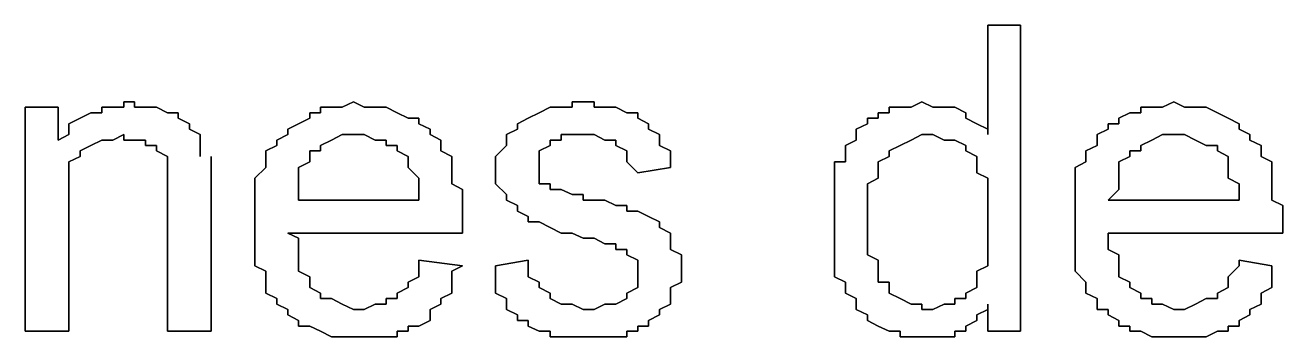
# Model space of a CAD drawing. Header units: metres. Extents: x 2.9 to 42.8, y 1.7 to 28.7.
# Drawn here: x 39.4123 to 39.818, y 16.0549 to 16.1555 of the extents above; entities that cross this region are included whole.
import ezdxf

# ---------------------------------------------------------------- set-up
doc = ezdxf.new("R2010")
doc.units = ezdxf.units.M
doc.layers.add('GRIS', color=8, linetype='Continuous')

msp = doc.modelspace()

# ---------------------------------------------------------------- linework, layer by layer
at = {"layer": 'GRIS', "lineweight": -3}
for points in [[(39.7334, 16.1555), (39.7228, 16.1555), (39.7334, 16.1555)], [(39.7228, 16.1555), (39.7228, 16.1202), (39.7228, 16.1555)], [(39.7334, 16.0567), (39.7334, 16.1555), (39.7334, 16.0567)], [(39.4476, 16.1308), (39.4441, 16.1308), (39.4476, 16.1308)], [(39.4441, 16.1308), (39.4441, 16.129), (39.4441, 16.1308)], [(39.4476, 16.129), (39.4476, 16.1308), (39.4476, 16.129)], [(39.5182, 16.1308), (39.5146, 16.129), (39.5182, 16.1308)], [(39.5217, 16.129), (39.5182, 16.1308), (39.5217, 16.129)], [(39.5923, 16.1308), (39.5887, 16.1308), (39.5923, 16.1308)], [(39.5887, 16.1308), (39.5887, 16.129), (39.5887, 16.1308)], [(39.5958, 16.1308), (39.5923, 16.1308), (39.5958, 16.1308)], [(39.5958, 16.129), (39.5958, 16.1308), (39.5958, 16.129)], [(39.7016, 16.1308), (39.6981, 16.129), (39.7016, 16.1308)], [(39.7051, 16.129), (39.7016, 16.1308), (39.7051, 16.129)], [(39.7828, 16.1308), (39.7792, 16.129), (39.7828, 16.1308)], [(39.7863, 16.129), (39.7828, 16.1308), (39.7863, 16.129)], [(39.4229, 16.129), (39.4123, 16.129), (39.4229, 16.129)], [(39.4123, 16.129), (39.4123, 16.0567), (39.4123, 16.129)], [(39.4229, 16.1184), (39.4229, 16.129), (39.4229, 16.1184)], [(39.4335, 16.1272), (39.43, 16.1255), (39.4335, 16.1272)], [(39.437, 16.1272), (39.4335, 16.1272), (39.437, 16.1272)], [(39.4406, 16.129), (39.437, 16.129), (39.4406, 16.129)], [(39.437, 16.129), (39.437, 16.1272), (39.437, 16.129)], [(39.4441, 16.129), (39.4406, 16.129), (39.4441, 16.129)], [(39.4511, 16.129), (39.4476, 16.129), (39.4511, 16.129)], [(39.4547, 16.129), (39.4511, 16.129), (39.4547, 16.129)], [(39.4582, 16.1272), (39.4547, 16.129), (39.4582, 16.1272)], [(39.4617, 16.1272), (39.4582, 16.1272), (39.4617, 16.1272)], [(39.4617, 16.1255), (39.4617, 16.1272), (39.4617, 16.1255)], [(39.5076, 16.1272), (39.5041, 16.1272), (39.5076, 16.1272)], [(39.5041, 16.1272), (39.5041, 16.1255), (39.5041, 16.1272)], [(39.5111, 16.129), (39.5076, 16.129), (39.5111, 16.129)], [(39.5076, 16.129), (39.5076, 16.1272), (39.5076, 16.129)], [(39.5146, 16.129), (39.5111, 16.129), (39.5146, 16.129)], [(39.5252, 16.129), (39.5217, 16.129), (39.5252, 16.129)], [(39.5287, 16.129), (39.5252, 16.129), (39.5287, 16.129)], [(39.5323, 16.1272), (39.5287, 16.129), (39.5323, 16.1272)], [(39.5358, 16.1255), (39.5323, 16.1272), (39.5358, 16.1255)], [(39.5781, 16.1272), (39.5746, 16.1255), (39.5781, 16.1272)], [(39.5817, 16.129), (39.5781, 16.1272), (39.5817, 16.129)], [(39.5852, 16.129), (39.5817, 16.129), (39.5852, 16.129)], [(39.5887, 16.129), (39.5852, 16.129), (39.5887, 16.129)], [(39.5993, 16.129), (39.5958, 16.129), (39.5993, 16.129)], [(39.6028, 16.129), (39.5993, 16.129), (39.6028, 16.129)], [(39.6064, 16.1272), (39.6028, 16.129), (39.6064, 16.1272)], [(39.6099, 16.1272), (39.6064, 16.1272), (39.6099, 16.1272)], [(39.6099, 16.1255), (39.6099, 16.1272), (39.6099, 16.1255)], [(39.691, 16.1272), (39.6875, 16.1272), (39.691, 16.1272)], [(39.6875, 16.1272), (39.6875, 16.1255), (39.6875, 16.1272)], [(39.6946, 16.129), (39.691, 16.129), (39.6946, 16.129)], [(39.691, 16.129), (39.691, 16.1272), (39.691, 16.129)], [(39.6981, 16.129), (39.6946, 16.129), (39.6981, 16.129)], [(39.7087, 16.129), (39.7051, 16.129), (39.7087, 16.129)], [(39.7122, 16.129), (39.7087, 16.129), (39.7122, 16.129)], [(39.7157, 16.1272), (39.7122, 16.129), (39.7157, 16.1272)], [(39.7157, 16.1255), (39.7157, 16.1272), (39.7157, 16.1255)], [(39.7686, 16.1272), (39.7651, 16.1255), (39.7686, 16.1272)], [(39.7722, 16.1272), (39.7686, 16.1272), (39.7722, 16.1272)], [(39.7757, 16.129), (39.7722, 16.129), (39.7757, 16.129)], [(39.7722, 16.129), (39.7722, 16.1272), (39.7722, 16.129)], [(39.7792, 16.129), (39.7757, 16.129), (39.7792, 16.129)], [(39.7898, 16.129), (39.7863, 16.129), (39.7898, 16.129)], [(39.7933, 16.129), (39.7898, 16.129), (39.7933, 16.129)], [(39.7969, 16.1272), (39.7933, 16.129), (39.7969, 16.1272)], [(39.8004, 16.1255), (39.7969, 16.1272), (39.8004, 16.1255)], [(39.43, 16.1255), (39.4264, 16.1237), (39.43, 16.1255)], [(39.4264, 16.1237), (39.4264, 16.1219), (39.4264, 16.1237)], [(39.4653, 16.1237), (39.4617, 16.1255), (39.4653, 16.1237)], [(39.4653, 16.1219), (39.4653, 16.1237), (39.4653, 16.1219)], [(39.5005, 16.1237), (39.497, 16.1219), (39.5005, 16.1237)], [(39.5041, 16.1255), (39.5005, 16.1237), (39.5041, 16.1255)], [(39.5393, 16.1255), (39.5358, 16.1255), (39.5393, 16.1255)], [(39.5393, 16.1237), (39.5393, 16.1255), (39.5393, 16.1237)], [(39.5429, 16.1219), (39.5393, 16.1237), (39.5429, 16.1219)], [(39.5746, 16.1255), (39.5711, 16.1237), (39.5746, 16.1255)], [(39.5711, 16.1237), (39.5711, 16.1219), (39.5711, 16.1237)], [(39.6134, 16.1237), (39.6099, 16.1255), (39.6134, 16.1237)], [(39.6134, 16.1219), (39.6134, 16.1237), (39.6134, 16.1219)], [(39.684, 16.1237), (39.6804, 16.1219), (39.684, 16.1237)], [(39.6875, 16.1255), (39.684, 16.1255), (39.6875, 16.1255)], [(39.684, 16.1255), (39.684, 16.1237), (39.684, 16.1255)], [(39.7193, 16.1237), (39.7157, 16.1255), (39.7193, 16.1237)], [(39.7228, 16.1219), (39.7193, 16.1237), (39.7228, 16.1219)], [(39.7651, 16.1237), (39.7616, 16.1237), (39.7651, 16.1237)], [(39.7616, 16.1237), (39.7616, 16.1219), (39.7616, 16.1237)], [(39.7651, 16.1255), (39.7651, 16.1237), (39.7651, 16.1255)], [(39.8039, 16.1237), (39.8004, 16.1255), (39.8039, 16.1237)], [(39.8039, 16.1219), (39.8039, 16.1237), (39.8039, 16.1219)], [(39.4264, 16.1202), (39.4229, 16.1184), (39.4264, 16.1202)], [(39.4264, 16.1219), (39.4264, 16.1202), (39.4264, 16.1219)], [(39.4406, 16.1184), (39.4441, 16.1202), (39.4406, 16.1184)], [(39.4441, 16.1202), (39.4441, 16.1184), (39.4441, 16.1202)], [(39.4688, 16.1202), (39.4653, 16.1219), (39.4688, 16.1202)], [(39.4688, 16.1167), (39.4688, 16.1202), (39.4688, 16.1167)], [(39.497, 16.1202), (39.4935, 16.1184), (39.497, 16.1202)], [(39.497, 16.1219), (39.497, 16.1202), (39.497, 16.1219)], [(39.5111, 16.1184), (39.5146, 16.1202), (39.5111, 16.1184)], [(39.5146, 16.1202), (39.5182, 16.1202), (39.5146, 16.1202)], [(39.5182, 16.1202), (39.5217, 16.1202), (39.5182, 16.1202)], [(39.5217, 16.1202), (39.5252, 16.1184), (39.5217, 16.1202)], [(39.5429, 16.1202), (39.5429, 16.1219), (39.5429, 16.1202)], [(39.5464, 16.1184), (39.5429, 16.1202), (39.5464, 16.1184)], [(39.5711, 16.1219), (39.5676, 16.1202), (39.5711, 16.1219)], [(39.5676, 16.1202), (39.5676, 16.1184), (39.5676, 16.1202)], [(39.5852, 16.1184), (39.5852, 16.1202), (39.5852, 16.1184)], [(39.5852, 16.1202), (39.5887, 16.1202), (39.5852, 16.1202)], [(39.5887, 16.1202), (39.5923, 16.1202), (39.5887, 16.1202)], [(39.5923, 16.1202), (39.5958, 16.1202), (39.5923, 16.1202)], [(39.5958, 16.1202), (39.5993, 16.1184), (39.5958, 16.1202)], [(39.6169, 16.1202), (39.6134, 16.1219), (39.6169, 16.1202)], [(39.6169, 16.1184), (39.6169, 16.1202), (39.6169, 16.1184)], [(39.6804, 16.1219), (39.6804, 16.1202), (39.6804, 16.1219)], [(39.6804, 16.1202), (39.6804, 16.1184), (39.6804, 16.1202)], [(39.6981, 16.1184), (39.7016, 16.1202), (39.6981, 16.1184)], [(39.7016, 16.1202), (39.7051, 16.1202), (39.7016, 16.1202)], [(39.7051, 16.1202), (39.7087, 16.1184), (39.7051, 16.1202)], [(39.7228, 16.1202), (39.7228, 16.1219), (39.7228, 16.1202)], [(39.7616, 16.1219), (39.7581, 16.1202), (39.7616, 16.1219)], [(39.7581, 16.1202), (39.7581, 16.1184), (39.7581, 16.1202)], [(39.7757, 16.1184), (39.7792, 16.1202), (39.7757, 16.1184)], [(39.7792, 16.1202), (39.7828, 16.1202), (39.7792, 16.1202)], [(39.7828, 16.1202), (39.7863, 16.1202), (39.7828, 16.1202)], [(39.7863, 16.1202), (39.7898, 16.1184), (39.7863, 16.1202)], [(39.8074, 16.1202), (39.8039, 16.1219), (39.8074, 16.1202)], [(39.8074, 16.1184), (39.8074, 16.1202), (39.8074, 16.1184)], [(39.43, 16.1149), (39.4335, 16.1167), (39.43, 16.1149)], [(39.43, 16.1131), (39.43, 16.1149), (39.43, 16.1131)], [(39.4335, 16.1167), (39.437, 16.1184), (39.4335, 16.1167)], [(39.437, 16.1184), (39.4406, 16.1184), (39.437, 16.1184)], [(39.4441, 16.1184), (39.4476, 16.1184), (39.4441, 16.1184)], [(39.4476, 16.1184), (39.4511, 16.1184), (39.4476, 16.1184)], [(39.4511, 16.1184), (39.4511, 16.1167), (39.4511, 16.1184)], [(39.4511, 16.1167), (39.4547, 16.1167), (39.4511, 16.1167)], [(39.4547, 16.1167), (39.4547, 16.1149), (39.4547, 16.1167)], [(39.4547, 16.1149), (39.4582, 16.1131), (39.4547, 16.1149)], [(39.4688, 16.1149), (39.4688, 16.1167), (39.4688, 16.1149)], [(39.4688, 16.1131), (39.4688, 16.1149), (39.4688, 16.1131)], [(39.4935, 16.1167), (39.4899, 16.1149), (39.4935, 16.1167)], [(39.4899, 16.1149), (39.4899, 16.1131), (39.4899, 16.1149)], [(39.4935, 16.1184), (39.4935, 16.1167), (39.4935, 16.1184)], [(39.5041, 16.1131), (39.5041, 16.1149), (39.5041, 16.1131)], [(39.5041, 16.1149), (39.5076, 16.1149), (39.5041, 16.1149)], [(39.5076, 16.1167), (39.5111, 16.1184), (39.5076, 16.1167)], [(39.5076, 16.1149), (39.5076, 16.1167), (39.5076, 16.1149)], [(39.5252, 16.1184), (39.5287, 16.1184), (39.5252, 16.1184)], [(39.5287, 16.1184), (39.5287, 16.1167), (39.5287, 16.1184)], [(39.5287, 16.1167), (39.5323, 16.1167), (39.5287, 16.1167)], [(39.5323, 16.1167), (39.5323, 16.1149), (39.5323, 16.1167)], [(39.5323, 16.1149), (39.5358, 16.1131), (39.5323, 16.1149)], [(39.5464, 16.1167), (39.5464, 16.1184), (39.5464, 16.1167)], [(39.5464, 16.1149), (39.5464, 16.1167), (39.5464, 16.1149)], [(39.5499, 16.1131), (39.5464, 16.1149), (39.5499, 16.1131)], [(39.5676, 16.1167), (39.564, 16.1131), (39.5676, 16.1167)], [(39.5676, 16.1184), (39.5676, 16.1167), (39.5676, 16.1184)], [(39.5781, 16.1149), (39.5817, 16.1167), (39.5781, 16.1149)], [(39.5781, 16.1131), (39.5781, 16.1149), (39.5781, 16.1131)], [(39.5817, 16.1167), (39.5817, 16.1184), (39.5817, 16.1167)], [(39.5817, 16.1184), (39.5852, 16.1184), (39.5817, 16.1184)], [(39.5993, 16.1184), (39.6028, 16.1184), (39.5993, 16.1184)], [(39.6028, 16.1184), (39.6028, 16.1167), (39.6028, 16.1184)], [(39.6028, 16.1167), (39.6064, 16.1149), (39.6028, 16.1167)], [(39.6064, 16.1149), (39.6064, 16.1131), (39.6064, 16.1149)], [(39.6169, 16.1167), (39.6169, 16.1184), (39.6169, 16.1167)], [(39.6205, 16.1149), (39.6169, 16.1167), (39.6205, 16.1149)], [(39.6205, 16.1131), (39.6205, 16.1149), (39.6205, 16.1131)], [(39.6804, 16.1184), (39.6769, 16.1167), (39.6804, 16.1184)], [(39.6769, 16.1167), (39.6769, 16.1149), (39.6769, 16.1167)], [(39.6769, 16.1149), (39.6769, 16.1114), (39.6769, 16.1149)], [(39.691, 16.1149), (39.6946, 16.1167), (39.691, 16.1149)], [(39.691, 16.1131), (39.691, 16.1149), (39.691, 16.1131)], [(39.6946, 16.1167), (39.6981, 16.1184), (39.6946, 16.1167)], [(39.7087, 16.1184), (39.7122, 16.1184), (39.7087, 16.1184)], [(39.7122, 16.1184), (39.7157, 16.1167), (39.7122, 16.1184)], [(39.7157, 16.1167), (39.7157, 16.1149), (39.7157, 16.1167)], [(39.7157, 16.1149), (39.7193, 16.1131), (39.7157, 16.1149)], [(39.7581, 16.1167), (39.7545, 16.1149), (39.7581, 16.1167)], [(39.7545, 16.1149), (39.7545, 16.1131), (39.7545, 16.1149)], [(39.7581, 16.1184), (39.7581, 16.1167), (39.7581, 16.1184)], [(39.7686, 16.1131), (39.7686, 16.1149), (39.7686, 16.1131)], [(39.7686, 16.1149), (39.7722, 16.1149), (39.7686, 16.1149)], [(39.7722, 16.1167), (39.7757, 16.1184), (39.7722, 16.1167)], [(39.7722, 16.1149), (39.7722, 16.1167), (39.7722, 16.1149)], [(39.7898, 16.1184), (39.7933, 16.1167), (39.7898, 16.1184)], [(39.7933, 16.1167), (39.7969, 16.1167), (39.7933, 16.1167)], [(39.7969, 16.1167), (39.7969, 16.1149), (39.7969, 16.1167)], [(39.7969, 16.1149), (39.8004, 16.1131), (39.7969, 16.1149)], [(39.811, 16.1167), (39.8074, 16.1184), (39.811, 16.1167)], [(39.811, 16.1149), (39.811, 16.1167), (39.811, 16.1149)], [(39.811, 16.1131), (39.811, 16.1149), (39.811, 16.1131)], [(39.4264, 16.1114), (39.43, 16.1131), (39.4264, 16.1114)], [(39.4264, 16.1096), (39.4264, 16.1114), (39.4264, 16.1096)], [(39.4582, 16.1131), (39.4582, 16.1114), (39.4582, 16.1131)], [(39.4582, 16.1114), (39.4582, 16.1096), (39.4582, 16.1114)], [(39.4723, 16.1114), (39.4723, 16.1131), (39.4723, 16.1114)], [(39.4723, 16.1096), (39.4723, 16.1114), (39.4723, 16.1096)], [(39.4899, 16.1131), (39.4899, 16.1114), (39.4899, 16.1131)], [(39.4899, 16.1114), (39.4899, 16.1096), (39.4899, 16.1114)], [(39.5005, 16.1096), (39.5041, 16.1114), (39.5005, 16.1096)], [(39.5041, 16.1114), (39.5041, 16.1131), (39.5041, 16.1114)], [(39.5358, 16.1131), (39.5358, 16.1114), (39.5358, 16.1131)], [(39.5358, 16.1114), (39.5358, 16.1096), (39.5358, 16.1114)], [(39.5499, 16.1114), (39.5499, 16.1131), (39.5499, 16.1114)], [(39.5499, 16.1096), (39.5499, 16.1114), (39.5499, 16.1096)], [(39.564, 16.1131), (39.564, 16.1114), (39.564, 16.1131)], [(39.564, 16.1114), (39.564, 16.1096), (39.564, 16.1114)], [(39.5781, 16.1114), (39.5781, 16.1131), (39.5781, 16.1114)], [(39.5781, 16.1078), (39.5781, 16.1114), (39.5781, 16.1078)], [(39.6064, 16.1131), (39.6064, 16.1114), (39.6064, 16.1131)], [(39.6064, 16.1114), (39.6099, 16.1078), (39.6064, 16.1114)], [(39.6205, 16.1096), (39.6205, 16.1131), (39.6205, 16.1096)], [(39.6769, 16.1114), (39.6734, 16.1114), (39.6769, 16.1114)], [(39.6734, 16.1114), (39.6734, 16.1096), (39.6734, 16.1114)], [(39.6875, 16.1114), (39.691, 16.1131), (39.6875, 16.1114)], [(39.6875, 16.1096), (39.6875, 16.1114), (39.6875, 16.1096)], [(39.7193, 16.1131), (39.7193, 16.1114), (39.7193, 16.1131)], [(39.7193, 16.1114), (39.7193, 16.1096), (39.7193, 16.1114)], [(39.7545, 16.1114), (39.751, 16.1096), (39.7545, 16.1114)], [(39.7545, 16.1131), (39.7545, 16.1114), (39.7545, 16.1131)], [(39.7651, 16.1114), (39.7686, 16.1131), (39.7651, 16.1114)], [(39.7651, 16.1096), (39.7651, 16.1114), (39.7651, 16.1096)], [(39.8004, 16.1131), (39.8004, 16.1114), (39.8004, 16.1131)], [(39.8004, 16.1114), (39.8004, 16.1096), (39.8004, 16.1114)], [(39.8145, 16.1114), (39.811, 16.1131), (39.8145, 16.1114)], [(39.8145, 16.1096), (39.8145, 16.1114), (39.8145, 16.1096)], [(39.4264, 16.1078), (39.4264, 16.1096), (39.4264, 16.1078)], [(39.4264, 16.1061), (39.4264, 16.1078), (39.4264, 16.1061)], [(39.4582, 16.1096), (39.4582, 16.1078), (39.4582, 16.1096)], [(39.4582, 16.1078), (39.4582, 16.1061), (39.4582, 16.1078)], [(39.4723, 16.1061), (39.4723, 16.1096), (39.4723, 16.1061)], [(39.4899, 16.1096), (39.4864, 16.1061), (39.4899, 16.1096)], [(39.5005, 16.1061), (39.5005, 16.1096), (39.5005, 16.1061)], [(39.5358, 16.1096), (39.5393, 16.1061), (39.5358, 16.1096)], [(39.5499, 16.1061), (39.5499, 16.1096), (39.5499, 16.1061)], [(39.564, 16.1096), (39.564, 16.1078), (39.564, 16.1096)], [(39.564, 16.1078), (39.564, 16.1061), (39.564, 16.1078)], [(39.5781, 16.1061), (39.5781, 16.1078), (39.5781, 16.1061)], [(39.6099, 16.1078), (39.6205, 16.1096), (39.6099, 16.1078)], [(39.6734, 16.1096), (39.6734, 16.1061), (39.6734, 16.1096)], [(39.6875, 16.1078), (39.6875, 16.1096), (39.6875, 16.1078)], [(39.6875, 16.1061), (39.6875, 16.1078), (39.6875, 16.1061)], [(39.7193, 16.1096), (39.7193, 16.1078), (39.7193, 16.1096)], [(39.7193, 16.1078), (39.7228, 16.1061), (39.7193, 16.1078)], [(39.751, 16.1096), (39.751, 16.1061), (39.751, 16.1096)], [(39.7651, 16.1061), (39.7651, 16.1096), (39.7651, 16.1061)], [(39.8004, 16.1096), (39.8004, 16.1061), (39.8004, 16.1096)], [(39.8145, 16.1061), (39.8145, 16.1096), (39.8145, 16.1061)], [(39.4264, 16.1025), (39.4264, 16.1061), (39.4264, 16.1025)], [(39.4264, 16.1008), (39.4264, 16.1025), (39.4264, 16.1008)], [(39.4582, 16.1061), (39.4582, 16.1025), (39.4582, 16.1061)], [(39.4582, 16.1025), (39.4582, 16.1008), (39.4582, 16.1025)], [(39.4723, 16.1043), (39.4723, 16.1061), (39.4723, 16.1043)], [(39.4723, 16.1008), (39.4723, 16.1043), (39.4723, 16.1008)], [(39.4864, 16.1061), (39.4864, 16.1043), (39.4864, 16.1061)], [(39.4864, 16.1043), (39.4864, 16.1025), (39.4864, 16.1043)], [(39.4864, 16.1025), (39.4864, 16.099), (39.4864, 16.1025)], [(39.5005, 16.1043), (39.5005, 16.1061), (39.5005, 16.1043)], [(39.5005, 16.1025), (39.5005, 16.1043), (39.5005, 16.1025)], [(39.5005, 16.099), (39.5005, 16.1025), (39.5005, 16.099)], [(39.5393, 16.1061), (39.5393, 16.1043), (39.5393, 16.1061)], [(39.5393, 16.1043), (39.5393, 16.1025), (39.5393, 16.1043)], [(39.5393, 16.1025), (39.5393, 16.099), (39.5393, 16.1025)], [(39.5499, 16.1043), (39.5499, 16.1061), (39.5499, 16.1043)], [(39.5534, 16.1025), (39.5499, 16.1043), (39.5534, 16.1025)], [(39.5534, 16.099), (39.5534, 16.1025), (39.5534, 16.099)], [(39.564, 16.1061), (39.564, 16.1043), (39.564, 16.1061)], [(39.564, 16.1043), (39.5676, 16.1008), (39.564, 16.1043)], [(39.5781, 16.1043), (39.5781, 16.1061), (39.5781, 16.1043)], [(39.5817, 16.1043), (39.5781, 16.1043), (39.5817, 16.1043)], [(39.5817, 16.1025), (39.5817, 16.1043), (39.5817, 16.1025)], [(39.5852, 16.1025), (39.5817, 16.1025), (39.5852, 16.1025)], [(39.5887, 16.1008), (39.5852, 16.1025), (39.5887, 16.1008)], [(39.6734, 16.1061), (39.6734, 16.1043), (39.6734, 16.1061)], [(39.6734, 16.1043), (39.6734, 16.1025), (39.6734, 16.1043)], [(39.6734, 16.1025), (39.6734, 16.099), (39.6734, 16.1025)], [(39.684, 16.1043), (39.6875, 16.1061), (39.684, 16.1043)], [(39.684, 16.1008), (39.684, 16.1043), (39.684, 16.1008)], [(39.7228, 16.1061), (39.7228, 16.1043), (39.7228, 16.1061)], [(39.7228, 16.1043), (39.7228, 16.1025), (39.7228, 16.1043)], [(39.7228, 16.1025), (39.7228, 16.099), (39.7228, 16.1025)], [(39.751, 16.1061), (39.751, 16.1043), (39.751, 16.1061)], [(39.751, 16.1043), (39.751, 16.1025), (39.751, 16.1043)], [(39.751, 16.1025), (39.751, 16.099), (39.751, 16.1025)], [(39.7616, 16.099), (39.7651, 16.1025), (39.7616, 16.099)], [(39.7651, 16.1043), (39.7651, 16.1061), (39.7651, 16.1043)], [(39.7651, 16.1025), (39.7651, 16.1043), (39.7651, 16.1025)], [(39.8004, 16.1061), (39.8039, 16.1043), (39.8004, 16.1061)], [(39.8039, 16.1043), (39.8039, 16.1025), (39.8039, 16.1043)], [(39.8039, 16.1025), (39.8039, 16.099), (39.8039, 16.1025)], [(39.8145, 16.1043), (39.8145, 16.1061), (39.8145, 16.1043)], [(39.8145, 16.1025), (39.8145, 16.1043), (39.8145, 16.1025)], [(39.8145, 16.099), (39.8145, 16.1025), (39.8145, 16.099)], [(39.4264, 16.0973), (39.4264, 16.1008), (39.4264, 16.0973)], [(39.4582, 16.1008), (39.4582, 16.0567), (39.4582, 16.1008)], [(39.4723, 16.0567), (39.4723, 16.1008), (39.4723, 16.0567)], [(39.4864, 16.099), (39.4864, 16.0973), (39.4864, 16.099)], [(39.5393, 16.099), (39.5005, 16.099), (39.5393, 16.099)], [(39.5534, 16.0973), (39.5534, 16.099), (39.5534, 16.0973)], [(39.5676, 16.1008), (39.5676, 16.099), (39.5676, 16.1008)], [(39.5676, 16.099), (39.5711, 16.0973), (39.5676, 16.099)], [(39.5923, 16.1008), (39.5887, 16.1008), (39.5923, 16.1008)], [(39.5923, 16.099), (39.5923, 16.1008), (39.5923, 16.099)], [(39.5958, 16.099), (39.5923, 16.099), (39.5958, 16.099)], [(39.5993, 16.099), (39.5958, 16.099), (39.5993, 16.099)], [(39.6028, 16.0973), (39.5993, 16.099), (39.6028, 16.0973)], [(39.6734, 16.099), (39.6734, 16.0973), (39.6734, 16.099)], [(39.684, 16.099), (39.684, 16.1008), (39.684, 16.099)], [(39.684, 16.0955), (39.684, 16.099), (39.684, 16.0955)], [(39.7228, 16.099), (39.7228, 16.0973), (39.7228, 16.099)], [(39.751, 16.099), (39.751, 16.0973), (39.751, 16.099)], [(39.8039, 16.099), (39.7616, 16.099), (39.8039, 16.099)], [(39.818, 16.0973), (39.8145, 16.099), (39.818, 16.0973)], [(39.4264, 16.0955), (39.4264, 16.0973), (39.4264, 16.0955)], [(39.4264, 16.0567), (39.4264, 16.0955), (39.4264, 16.0567)], [(39.4864, 16.0973), (39.4864, 16.0937), (39.4864, 16.0973)], [(39.5534, 16.0937), (39.5534, 16.0973), (39.5534, 16.0937)], [(39.5711, 16.0973), (39.5711, 16.0955), (39.5711, 16.0973)], [(39.5711, 16.0955), (39.5746, 16.0937), (39.5711, 16.0955)], [(39.6064, 16.0973), (39.6028, 16.0973), (39.6064, 16.0973)], [(39.6064, 16.0955), (39.6064, 16.0973), (39.6064, 16.0955)], [(39.6099, 16.0955), (39.6064, 16.0955), (39.6099, 16.0955)], [(39.6134, 16.0937), (39.6099, 16.0955), (39.6134, 16.0937)], [(39.6734, 16.0973), (39.6734, 16.0955), (39.6734, 16.0973)], [(39.6734, 16.0955), (39.6734, 16.092), (39.6734, 16.0955)], [(39.684, 16.0937), (39.684, 16.0955), (39.684, 16.0937)], [(39.7228, 16.0973), (39.7228, 16.0937), (39.7228, 16.0973)], [(39.751, 16.0973), (39.751, 16.0937), (39.751, 16.0973)], [(39.818, 16.0937), (39.818, 16.0973), (39.818, 16.0937)], [(39.4864, 16.0937), (39.4864, 16.092), (39.4864, 16.0937)], [(39.4864, 16.092), (39.4864, 16.0902), (39.4864, 16.092)], [(39.4864, 16.0902), (39.4864, 16.0867), (39.4864, 16.0902)], [(39.5534, 16.092), (39.5534, 16.0937), (39.5534, 16.092)], [(39.5534, 16.0902), (39.5534, 16.092), (39.5534, 16.0902)], [(39.5534, 16.0884), (39.5534, 16.0902), (39.5534, 16.0884)], [(39.5746, 16.0937), (39.5746, 16.092), (39.5746, 16.0937)], [(39.5746, 16.092), (39.5781, 16.092), (39.5746, 16.092)], [(39.5781, 16.092), (39.5817, 16.0902), (39.5781, 16.092)], [(39.5817, 16.0902), (39.5852, 16.0884), (39.5817, 16.0902)], [(39.6169, 16.092), (39.6134, 16.0937), (39.6169, 16.092)], [(39.6169, 16.0902), (39.6169, 16.092), (39.6169, 16.0902)], [(39.6205, 16.0884), (39.6169, 16.0902), (39.6205, 16.0884)], [(39.6734, 16.092), (39.6734, 16.0902), (39.6734, 16.092)], [(39.6734, 16.0902), (39.6734, 16.0884), (39.6734, 16.0902)], [(39.684, 16.092), (39.684, 16.0937), (39.684, 16.092)], [(39.684, 16.0884), (39.684, 16.092), (39.684, 16.0884)], [(39.7228, 16.0937), (39.7228, 16.0902), (39.7228, 16.0937)], [(39.7228, 16.0902), (39.7228, 16.0884), (39.7228, 16.0902)], [(39.751, 16.0937), (39.751, 16.092), (39.751, 16.0937)], [(39.751, 16.092), (39.751, 16.0902), (39.751, 16.092)], [(39.751, 16.0902), (39.751, 16.0867), (39.751, 16.0902)], [(39.818, 16.092), (39.818, 16.0937), (39.818, 16.092)], [(39.818, 16.0902), (39.818, 16.092), (39.818, 16.0902)], [(39.818, 16.0884), (39.818, 16.0902), (39.818, 16.0884)], [(39.4864, 16.0867), (39.4864, 16.0849), (39.4864, 16.0867)], [(39.5005, 16.0867), (39.497, 16.0884), (39.5005, 16.0867)], [(39.497, 16.0884), (39.5534, 16.0884), (39.497, 16.0884)], [(39.5005, 16.0831), (39.5005, 16.0867), (39.5005, 16.0831)], [(39.5852, 16.0884), (39.5887, 16.0884), (39.5852, 16.0884)], [(39.5887, 16.0884), (39.5923, 16.0867), (39.5887, 16.0884)], [(39.5923, 16.0867), (39.5958, 16.0867), (39.5923, 16.0867)], [(39.5958, 16.0867), (39.5993, 16.0849), (39.5958, 16.0867)], [(39.6205, 16.0867), (39.6205, 16.0884), (39.6205, 16.0867)], [(39.6205, 16.0831), (39.6205, 16.0867), (39.6205, 16.0831)], [(39.6734, 16.0884), (39.6734, 16.0867), (39.6734, 16.0884)], [(39.6734, 16.0867), (39.6734, 16.0831), (39.6734, 16.0867)], [(39.684, 16.0867), (39.684, 16.0884), (39.684, 16.0867)], [(39.684, 16.0831), (39.684, 16.0867), (39.684, 16.0831)], [(39.7228, 16.0884), (39.7228, 16.0849), (39.7228, 16.0884)], [(39.751, 16.0867), (39.751, 16.0849), (39.751, 16.0867)], [(39.7616, 16.0867), (39.7616, 16.0884), (39.7616, 16.0867)], [(39.7616, 16.0884), (39.818, 16.0884), (39.7616, 16.0884)], [(39.7616, 16.0831), (39.7616, 16.0867), (39.7616, 16.0831)], [(39.4864, 16.0849), (39.4864, 16.0814), (39.4864, 16.0849)], [(39.5005, 16.0814), (39.5005, 16.0831), (39.5005, 16.0814)], [(39.5993, 16.0849), (39.6028, 16.0849), (39.5993, 16.0849)], [(39.6028, 16.0849), (39.6028, 16.0831), (39.6028, 16.0849)], [(39.6028, 16.0831), (39.6064, 16.0831), (39.6028, 16.0831)], [(39.6064, 16.0831), (39.6064, 16.0814), (39.6064, 16.0831)], [(39.624, 16.0814), (39.6205, 16.0831), (39.624, 16.0814)], [(39.6734, 16.0831), (39.6734, 16.0814), (39.6734, 16.0831)], [(39.684, 16.0814), (39.684, 16.0831), (39.684, 16.0814)], [(39.7228, 16.0849), (39.7228, 16.0831), (39.7228, 16.0849)], [(39.7228, 16.0831), (39.7228, 16.0814), (39.7228, 16.0831)], [(39.751, 16.0849), (39.751, 16.0814), (39.751, 16.0849)], [(39.7651, 16.0814), (39.7616, 16.0831), (39.7651, 16.0814)], [(39.4864, 16.0814), (39.4864, 16.0796), (39.4864, 16.0814)], [(39.4864, 16.0796), (39.4864, 16.0778), (39.4864, 16.0796)], [(39.5005, 16.0796), (39.5005, 16.0814), (39.5005, 16.0796)], [(39.5005, 16.0761), (39.5005, 16.0796), (39.5005, 16.0761)], [(39.5393, 16.0796), (39.5393, 16.0778), (39.5393, 16.0796)], [(39.5534, 16.0778), (39.5393, 16.0796), (39.5534, 16.0778)], [(39.5746, 16.0796), (39.564, 16.0778), (39.5746, 16.0796)], [(39.5746, 16.0761), (39.5746, 16.0796), (39.5746, 16.0761)], [(39.6064, 16.0814), (39.6099, 16.0796), (39.6064, 16.0814)], [(39.6099, 16.0796), (39.6099, 16.0778), (39.6099, 16.0796)], [(39.624, 16.0796), (39.624, 16.0814), (39.624, 16.0796)], [(39.624, 16.0778), (39.624, 16.0796), (39.624, 16.0778)], [(39.6734, 16.0814), (39.6734, 16.0796), (39.6734, 16.0814)], [(39.6734, 16.0796), (39.6734, 16.0761), (39.6734, 16.0796)], [(39.6875, 16.0796), (39.684, 16.0814), (39.6875, 16.0796)], [(39.6875, 16.0778), (39.6875, 16.0796), (39.6875, 16.0778)], [(39.7228, 16.0814), (39.7228, 16.0778), (39.7228, 16.0814)], [(39.751, 16.0814), (39.751, 16.0796), (39.751, 16.0814)], [(39.751, 16.0796), (39.751, 16.0778), (39.751, 16.0796)], [(39.7651, 16.0796), (39.7651, 16.0814), (39.7651, 16.0796)], [(39.7651, 16.0761), (39.7651, 16.0796), (39.7651, 16.0761)], [(39.8039, 16.0796), (39.8039, 16.0778), (39.8039, 16.0796)], [(39.8145, 16.0778), (39.8039, 16.0796), (39.8145, 16.0778)], [(39.4864, 16.0778), (39.4899, 16.0761), (39.4864, 16.0778)], [(39.4899, 16.0761), (39.4899, 16.0726), (39.4899, 16.0761)], [(39.5041, 16.0743), (39.5005, 16.0761), (39.5041, 16.0743)], [(39.5041, 16.0726), (39.5041, 16.0743), (39.5041, 16.0726)], [(39.5393, 16.0743), (39.5358, 16.0726), (39.5393, 16.0743)], [(39.5393, 16.0778), (39.5393, 16.0743), (39.5393, 16.0778)], [(39.5499, 16.0761), (39.5534, 16.0778), (39.5499, 16.0761)], [(39.5499, 16.0726), (39.5499, 16.0761), (39.5499, 16.0726)], [(39.564, 16.0778), (39.564, 16.0761), (39.564, 16.0778)], [(39.564, 16.0761), (39.564, 16.0743), (39.564, 16.0761)], [(39.564, 16.0743), (39.564, 16.0708), (39.564, 16.0743)], [(39.5746, 16.0743), (39.5746, 16.0761), (39.5746, 16.0743)], [(39.5781, 16.0726), (39.5746, 16.0743), (39.5781, 16.0726)], [(39.6099, 16.0778), (39.6099, 16.0761), (39.6099, 16.0778)], [(39.6099, 16.0761), (39.6099, 16.0743), (39.6099, 16.0761)], [(39.6099, 16.0743), (39.6099, 16.0708), (39.6099, 16.0743)], [(39.624, 16.0743), (39.624, 16.0778), (39.624, 16.0743)], [(39.624, 16.0726), (39.624, 16.0743), (39.624, 16.0726)], [(39.6734, 16.0761), (39.6734, 16.0743), (39.6734, 16.0761)], [(39.6734, 16.0743), (39.6769, 16.0726), (39.6734, 16.0743)], [(39.6875, 16.0743), (39.6875, 16.0778), (39.6875, 16.0743)], [(39.6875, 16.0726), (39.6875, 16.0743), (39.6875, 16.0726)], [(39.7228, 16.0778), (39.7193, 16.0761), (39.7228, 16.0778)], [(39.7193, 16.0761), (39.7193, 16.0743), (39.7193, 16.0761)], [(39.7193, 16.0743), (39.7193, 16.0726), (39.7193, 16.0743)], [(39.751, 16.0778), (39.751, 16.0761), (39.751, 16.0778)], [(39.751, 16.0761), (39.7545, 16.0726), (39.751, 16.0761)], [(39.7651, 16.0743), (39.7651, 16.0761), (39.7651, 16.0743)], [(39.7686, 16.0726), (39.7651, 16.0743), (39.7686, 16.0726)], [(39.8039, 16.0778), (39.8004, 16.0743), (39.8039, 16.0778)], [(39.8004, 16.0743), (39.8004, 16.0726), (39.8004, 16.0743)], [(39.8145, 16.0761), (39.8145, 16.0778), (39.8145, 16.0761)], [(39.8145, 16.0726), (39.8145, 16.0761), (39.8145, 16.0726)], [(39.4899, 16.0726), (39.4899, 16.0708), (39.4899, 16.0726)], [(39.4899, 16.0708), (39.4899, 16.069), (39.4899, 16.0708)], [(39.5041, 16.0708), (39.5041, 16.0726), (39.5041, 16.0708)], [(39.5076, 16.069), (39.5041, 16.0708), (39.5076, 16.069)], [(39.5358, 16.0708), (39.5323, 16.069), (39.5358, 16.0708)], [(39.5358, 16.0726), (39.5358, 16.0708), (39.5358, 16.0726)], [(39.5499, 16.0708), (39.5499, 16.0726), (39.5499, 16.0708)], [(39.5499, 16.069), (39.5499, 16.0708), (39.5499, 16.069)], [(39.564, 16.0708), (39.564, 16.069), (39.564, 16.0708)], [(39.5781, 16.0708), (39.5781, 16.0726), (39.5781, 16.0708)], [(39.5817, 16.069), (39.5781, 16.0708), (39.5817, 16.069)], [(39.6099, 16.0708), (39.6064, 16.069), (39.6099, 16.0708)], [(39.6205, 16.0708), (39.624, 16.0726), (39.6205, 16.0708)], [(39.6205, 16.0673), (39.6205, 16.0708), (39.6205, 16.0673)], [(39.6769, 16.0726), (39.6769, 16.0708), (39.6769, 16.0726)], [(39.6769, 16.0708), (39.6769, 16.069), (39.6769, 16.0708)], [(39.691, 16.0726), (39.6875, 16.0726), (39.691, 16.0726)], [(39.691, 16.0708), (39.691, 16.0726), (39.691, 16.0708)], [(39.691, 16.069), (39.691, 16.0708), (39.691, 16.069)], [(39.7193, 16.0708), (39.7157, 16.069), (39.7193, 16.0708)], [(39.7193, 16.0726), (39.7193, 16.0708), (39.7193, 16.0726)], [(39.7545, 16.0726), (39.7545, 16.0708), (39.7545, 16.0726)], [(39.7545, 16.0708), (39.7545, 16.069), (39.7545, 16.0708)], [(39.7686, 16.0708), (39.7686, 16.0726), (39.7686, 16.0708)], [(39.7722, 16.069), (39.7686, 16.0708), (39.7722, 16.069)], [(39.8004, 16.0708), (39.7969, 16.069), (39.8004, 16.0708)], [(39.8004, 16.0726), (39.8004, 16.0708), (39.8004, 16.0726)], [(39.811, 16.069), (39.8145, 16.0708), (39.811, 16.069)], [(39.8145, 16.0708), (39.8145, 16.0726), (39.8145, 16.0708)], [(39.4899, 16.069), (39.4935, 16.0673), (39.4899, 16.069)], [(39.4935, 16.0673), (39.4935, 16.0655), (39.4935, 16.0673)], [(39.5076, 16.0673), (39.5076, 16.069), (39.5076, 16.0673)], [(39.5111, 16.0673), (39.5076, 16.0673), (39.5111, 16.0673)], [(39.5146, 16.0655), (39.5111, 16.0673), (39.5146, 16.0655)], [(39.5323, 16.0673), (39.5287, 16.0673), (39.5323, 16.0673)], [(39.5287, 16.0673), (39.5287, 16.0655), (39.5287, 16.0673)], [(39.5323, 16.069), (39.5323, 16.0673), (39.5323, 16.069)], [(39.5464, 16.0673), (39.5499, 16.069), (39.5464, 16.0673)], [(39.5464, 16.0655), (39.5464, 16.0673), (39.5464, 16.0655)], [(39.564, 16.069), (39.5676, 16.0673), (39.564, 16.069)], [(39.5676, 16.0673), (39.5676, 16.0655), (39.5676, 16.0673)], [(39.5817, 16.0673), (39.5817, 16.069), (39.5817, 16.0673)], [(39.5852, 16.0655), (39.5817, 16.0673), (39.5852, 16.0655)], [(39.6064, 16.0673), (39.6028, 16.0655), (39.6064, 16.0673)], [(39.6064, 16.069), (39.6064, 16.0673), (39.6064, 16.069)], [(39.6205, 16.0655), (39.6205, 16.0673), (39.6205, 16.0655)], [(39.6769, 16.069), (39.6804, 16.0673), (39.6769, 16.069)], [(39.6804, 16.0673), (39.6804, 16.0655), (39.6804, 16.0673)], [(39.6946, 16.0673), (39.691, 16.069), (39.6946, 16.0673)], [(39.6981, 16.0655), (39.6946, 16.0673), (39.6981, 16.0655)], [(39.7157, 16.0673), (39.7122, 16.0673), (39.7157, 16.0673)], [(39.7122, 16.0673), (39.7122, 16.0655), (39.7122, 16.0673)], [(39.7157, 16.069), (39.7157, 16.0673), (39.7157, 16.069)], [(39.7545, 16.069), (39.7581, 16.0673), (39.7545, 16.069)], [(39.7581, 16.0673), (39.7581, 16.0655), (39.7581, 16.0673)], [(39.7722, 16.0673), (39.7722, 16.069), (39.7722, 16.0673)], [(39.7757, 16.0673), (39.7722, 16.0673), (39.7757, 16.0673)], [(39.7757, 16.0655), (39.7757, 16.0673), (39.7757, 16.0655)], [(39.7933, 16.0673), (39.7898, 16.0655), (39.7933, 16.0673)], [(39.7969, 16.0673), (39.7933, 16.0673), (39.7969, 16.0673)], [(39.7969, 16.069), (39.7969, 16.0673), (39.7969, 16.069)], [(39.811, 16.0673), (39.811, 16.069), (39.811, 16.0673)], [(39.811, 16.0655), (39.811, 16.0673), (39.811, 16.0655)], [(39.4935, 16.0655), (39.497, 16.0637), (39.4935, 16.0655)], [(39.497, 16.0637), (39.497, 16.062), (39.497, 16.0637)], [(39.497, 16.062), (39.5005, 16.0602), (39.497, 16.062)], [(39.5182, 16.0637), (39.5146, 16.0655), (39.5182, 16.0637)], [(39.5217, 16.0637), (39.5182, 16.0637), (39.5217, 16.0637)], [(39.5252, 16.0655), (39.5217, 16.0637), (39.5252, 16.0655)], [(39.5287, 16.0655), (39.5252, 16.0655), (39.5287, 16.0655)], [(39.5429, 16.0637), (39.5464, 16.0655), (39.5429, 16.0637)], [(39.5429, 16.062), (39.5429, 16.0637), (39.5429, 16.062)], [(39.5429, 16.0602), (39.5429, 16.062), (39.5429, 16.0602)], [(39.5676, 16.0655), (39.5676, 16.0637), (39.5676, 16.0655)], [(39.5676, 16.0637), (39.5711, 16.062), (39.5676, 16.0637)], [(39.5711, 16.062), (39.5711, 16.0602), (39.5711, 16.062)], [(39.5887, 16.0655), (39.5852, 16.0655), (39.5887, 16.0655)], [(39.5923, 16.0637), (39.5887, 16.0655), (39.5923, 16.0637)], [(39.5958, 16.0637), (39.5923, 16.0637), (39.5958, 16.0637)], [(39.5993, 16.0655), (39.5958, 16.0637), (39.5993, 16.0655)], [(39.6028, 16.0655), (39.5993, 16.0655), (39.6028, 16.0655)], [(39.6134, 16.0602), (39.6169, 16.062), (39.6134, 16.0602)], [(39.6169, 16.0637), (39.6205, 16.0655), (39.6169, 16.0637)], [(39.6169, 16.062), (39.6169, 16.0637), (39.6169, 16.062)], [(39.6804, 16.0655), (39.6804, 16.0637), (39.6804, 16.0655)], [(39.6804, 16.0637), (39.684, 16.062), (39.6804, 16.0637)], [(39.684, 16.062), (39.684, 16.0602), (39.684, 16.062)], [(39.7016, 16.0655), (39.6981, 16.0655), (39.7016, 16.0655)], [(39.7016, 16.0637), (39.7016, 16.0655), (39.7016, 16.0637)], [(39.7051, 16.0637), (39.7016, 16.0637), (39.7051, 16.0637)], [(39.7087, 16.0655), (39.7051, 16.0637), (39.7087, 16.0655)], [(39.7122, 16.0655), (39.7087, 16.0655), (39.7122, 16.0655)], [(39.7193, 16.062), (39.7228, 16.0637), (39.7193, 16.062)], [(39.7193, 16.0602), (39.7193, 16.062), (39.7193, 16.0602)], [(39.7228, 16.0637), (39.7228, 16.0655), (39.7228, 16.0637)], [(39.7228, 16.0655), (39.7228, 16.0567), (39.7228, 16.0655)], [(39.7581, 16.0655), (39.7581, 16.0637), (39.7581, 16.0655)], [(39.7581, 16.0637), (39.7616, 16.0637), (39.7581, 16.0637)], [(39.7616, 16.0637), (39.7616, 16.062), (39.7616, 16.0637)], [(39.7616, 16.062), (39.7651, 16.0602), (39.7616, 16.062)], [(39.7792, 16.0655), (39.7757, 16.0655), (39.7792, 16.0655)], [(39.7828, 16.0637), (39.7792, 16.0655), (39.7828, 16.0637)], [(39.7863, 16.0637), (39.7828, 16.0637), (39.7863, 16.0637)], [(39.7898, 16.0655), (39.7863, 16.0637), (39.7898, 16.0655)], [(39.8039, 16.0602), (39.8074, 16.062), (39.8039, 16.0602)], [(39.8074, 16.0637), (39.811, 16.0655), (39.8074, 16.0637)], [(39.8074, 16.062), (39.8074, 16.0637), (39.8074, 16.062)], [(39.5005, 16.0602), (39.5005, 16.0584), (39.5005, 16.0602)], [(39.5005, 16.0584), (39.5041, 16.0584), (39.5005, 16.0584)], [(39.5041, 16.0584), (39.5076, 16.0567), (39.5041, 16.0584)], [(39.5358, 16.0567), (39.5358, 16.0584), (39.5358, 16.0567)], [(39.5358, 16.0584), (39.5393, 16.0584), (39.5358, 16.0584)], [(39.5393, 16.0584), (39.5429, 16.0602), (39.5393, 16.0584)], [(39.5711, 16.0602), (39.5746, 16.0602), (39.5711, 16.0602)], [(39.5746, 16.0602), (39.5746, 16.0584), (39.5746, 16.0602)], [(39.5746, 16.0584), (39.5781, 16.0567), (39.5746, 16.0584)], [(39.6099, 16.0567), (39.6099, 16.0584), (39.6099, 16.0567)], [(39.6099, 16.0584), (39.6134, 16.0584), (39.6099, 16.0584)], [(39.6134, 16.0584), (39.6134, 16.0602), (39.6134, 16.0584)], [(39.684, 16.0602), (39.6875, 16.0584), (39.684, 16.0602)], [(39.6875, 16.0584), (39.691, 16.0567), (39.6875, 16.0584)], [(39.7157, 16.0584), (39.7193, 16.0602), (39.7157, 16.0584)], [(39.7157, 16.0567), (39.7157, 16.0584), (39.7157, 16.0567)], [(39.7651, 16.0602), (39.7651, 16.0584), (39.7651, 16.0602)], [(39.7651, 16.0584), (39.7686, 16.0584), (39.7651, 16.0584)], [(39.7686, 16.0584), (39.7686, 16.0567), (39.7686, 16.0584)], [(39.8004, 16.0567), (39.8004, 16.0584), (39.8004, 16.0567)], [(39.8004, 16.0584), (39.8039, 16.0584), (39.8004, 16.0584)], [(39.8039, 16.0584), (39.8039, 16.0602), (39.8039, 16.0584)], [(39.4123, 16.0567), (39.4264, 16.0567), (39.4123, 16.0567)], [(39.4582, 16.0567), (39.4723, 16.0567), (39.4582, 16.0567)], [(39.5076, 16.0567), (39.5111, 16.0549), (39.5076, 16.0567)], [(39.5111, 16.0549), (39.5146, 16.0549), (39.5111, 16.0549)], [(39.5146, 16.0549), (39.5182, 16.0549), (39.5146, 16.0549)], [(39.5182, 16.0549), (39.5217, 16.0549), (39.5182, 16.0549)], [(39.5217, 16.0549), (39.5252, 16.0549), (39.5217, 16.0549)], [(39.5252, 16.0549), (39.5287, 16.0549), (39.5252, 16.0549)], [(39.5287, 16.0549), (39.5323, 16.0549), (39.5287, 16.0549)], [(39.5323, 16.0549), (39.5323, 16.0567), (39.5323, 16.0549)], [(39.5323, 16.0567), (39.5358, 16.0567), (39.5323, 16.0567)], [(39.5781, 16.0567), (39.5817, 16.0567), (39.5781, 16.0567)], [(39.5817, 16.0567), (39.5817, 16.0549), (39.5817, 16.0567)], [(39.5817, 16.0549), (39.5852, 16.0549), (39.5817, 16.0549)], [(39.5852, 16.0549), (39.5887, 16.0549), (39.5852, 16.0549)], [(39.5887, 16.0549), (39.5923, 16.0549), (39.5887, 16.0549)], [(39.5923, 16.0549), (39.5958, 16.0549), (39.5923, 16.0549)], [(39.5958, 16.0549), (39.5993, 16.0549), (39.5958, 16.0549)], [(39.5993, 16.0549), (39.6028, 16.0549), (39.5993, 16.0549)], [(39.6028, 16.0549), (39.6064, 16.0549), (39.6028, 16.0549)], [(39.6064, 16.0549), (39.6064, 16.0567), (39.6064, 16.0549)], [(39.6064, 16.0567), (39.6099, 16.0567), (39.6064, 16.0567)], [(39.691, 16.0567), (39.6946, 16.0567), (39.691, 16.0567)], [(39.6946, 16.0567), (39.6946, 16.0549), (39.6946, 16.0567)], [(39.6946, 16.0549), (39.6981, 16.0549), (39.6946, 16.0549)], [(39.6981, 16.0549), (39.7016, 16.0549), (39.6981, 16.0549)], [(39.7016, 16.0549), (39.7051, 16.0549), (39.7016, 16.0549)], [(39.7051, 16.0549), (39.7087, 16.0549), (39.7051, 16.0549)], [(39.7087, 16.0549), (39.7122, 16.0549), (39.7087, 16.0549)], [(39.7122, 16.0549), (39.7122, 16.0567), (39.7122, 16.0549)], [(39.7122, 16.0567), (39.7157, 16.0567), (39.7122, 16.0567)], [(39.7228, 16.0567), (39.7334, 16.0567), (39.7228, 16.0567)], [(39.7686, 16.0567), (39.7722, 16.0567), (39.7686, 16.0567)], [(39.7722, 16.0567), (39.7757, 16.0549), (39.7722, 16.0567)], [(39.7757, 16.0549), (39.7792, 16.0549), (39.7757, 16.0549)], [(39.7792, 16.0549), (39.7828, 16.0549), (39.7792, 16.0549)], [(39.7828, 16.0549), (39.7863, 16.0549), (39.7828, 16.0549)], [(39.7863, 16.0549), (39.7898, 16.0549), (39.7863, 16.0549)], [(39.7898, 16.0549), (39.7933, 16.0549), (39.7898, 16.0549)], [(39.7933, 16.0549), (39.7969, 16.0567), (39.7933, 16.0549)], [(39.7969, 16.0567), (39.8004, 16.0567), (39.7969, 16.0567)]]:
    msp.add_lwpolyline(points, dxfattribs=at)

doc.saveas('drawing.dxf')
